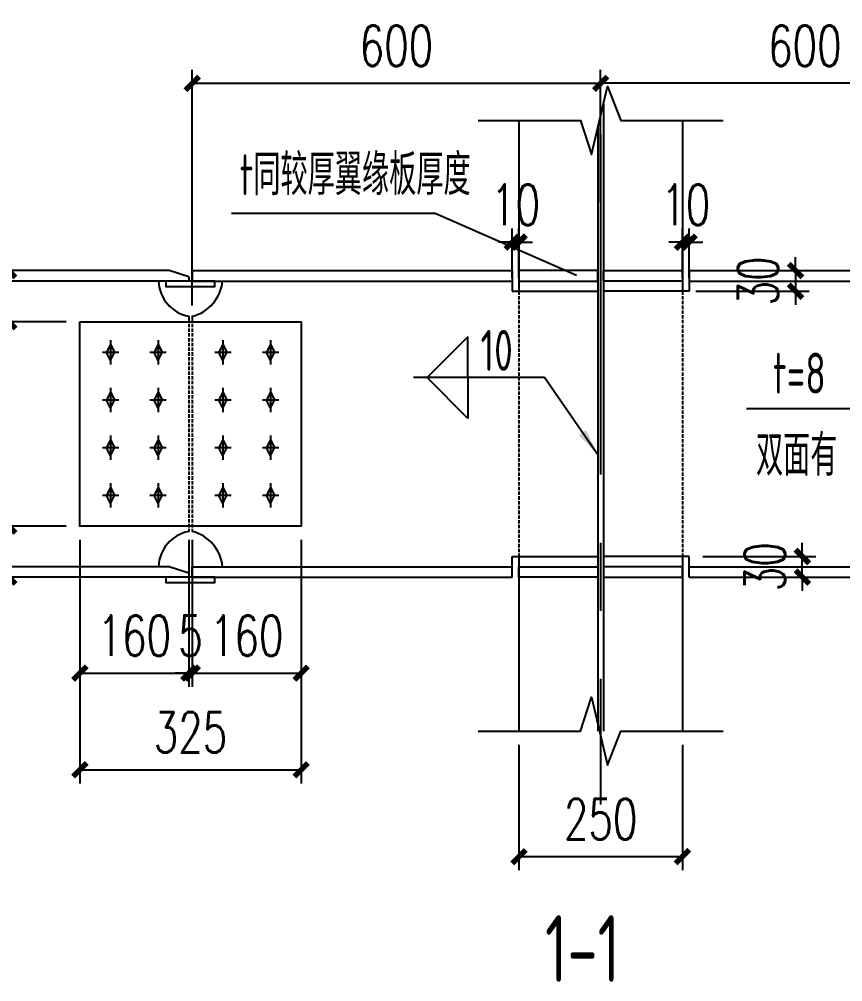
# Model space of a CAD drawing. Extents: x 177291 to 1288761, y 177638 to 322898.
# Drawn here: x 1242193 to 1248242, y 191753 to 198819 of the extents above; entities that cross this region are included whole.
import ezdxf
from ezdxf.enums import TextEntityAlignment as Align

# ---------------------------------------------------------------- set-up
doc = ezdxf.new("R2010")
doc.units = 0
doc.header["$LTSCALE"] = 1000
doc.linetypes.add('0$0$CENTERX2', pattern=[4, 2.5, -0.5, 0.5, -0.5])
doc.linetypes.add('DASH', pattern=[0.35, 0.25, -0.1])
for name, color, linetype in [('AXIS', 3, 'Continuous'), ('BOLT', 251, 'Continuous'), ('DOTE', 1, 'Continuous'), ('GL', 150, 'Continuous'), ('GZ', 50, 'Continuous'), ('PUB_TEXT', 7, 'Continuous'), ('PZ', 202, 'Continuous'), ('TEXT', 7, 'Continuous'), ('WELD', 7, 'Continuous'), ('YCX', 90, 'Continuous')]:
    doc.layers.add(name, color=color, linetype=linetype)
doc.styles.add('_TCH_DIM_T3', font='SIMPLEX', dxfattribs={"width": 0.705882, "bigfont": 'GBCBIG'})
doc.styles.get("Standard").update_dxf_attribs({"font": 'gbenor.shx', "bigfont": 'gbcbig.shx'})
doc.styles.add('标准字体', font='tssdeng.shx', dxfattribs={"width": 0.7, "bigfont": 'tssdchn.shx'})
doc.dimstyles.new('TCH_100_5', dxfattribs={"dimtxt": 297.5, "dimasz": 100, "dimexe": 100, "dimexo": 100, "dimgap": 126.25, "dimtad": 1, "dimdec": 0, "dimlfac": 0.2, "dimzin": 0, "dimdsep": 46, "dimtxsty": '_TCH_DIM_T3', "dimblk": 'ARCHTICK', "dimcen": 0.09, "dimclrd": 126, "dimclre": 126, "dimclrt": 7, "dimazin": 2, "dimtfac": 1, "dimtdec": 0, "dimtix": 1, "dimtmove": 2, "dimatfit": 3, "dimfxl": 1, "dimtolj": 1, "dimtzin": 0, "dimarcsym": 0})
doc.dimstyles.new('TSSD_LEADER_STYLE_200.0', dxfattribs={"dimtxt": 0.18, "dimasz": 200, "dimexe": 0.18, "dimexo": 0.0625, "dimgap": 0.09, "dimtad": 0, "dimtih": 1, "dimtoh": 1, "dimdec": 4, "dimzin": 0, "dimdsep": 46, "dimtxsty": 'Standard', "dimcen": 0.09, "dimadec": 0, "dimazin": 0, "dimtfac": 1, "dimtdec": 4, "dimtofl": 0, "dimtmove": 0, "dimatfit": 3, "dimfxl": 1, "dimtolj": 1, "dimtzin": 0, "dimarcsym": 0})

# ---------------------------------------------------------------- blocks, each defined once
blk = doc.blocks.new('_ArchTick')
at = {"color": 0, "linetype": 'ByBlock', "const_width": 0.4}
blk.add_lwpolyline([(-0.5, -0.5), (0.5, 0.5)], dxfattribs=at)
blk = doc.blocks.new('*D1310')
at = {"layer": 'AXIS', "color": 126, "linetype": 'ByBlock', "lineweight": -2, "transparency": 16777216}
for p, q in [((1246463.4, 197476.8), (1246463.4, 198448.5)), ((1249463.4, 196716.4), (1249463.4, 198448.5)), ((1249463.4, 198348.5), (1246463.4, 198348.5))]:
    blk.add_line(p, q, dxfattribs=at)
at = {"layer": 'Defpoints', "color": 0, "linetype": 'ByBlock', "transparency": 16777216}
for p in [(1246463.4, 198348.5), (1246463.4, 197376.8), (1249463.4, 196616.4)]:
    blk.add_point(p, dxfattribs=at)
at = {"layer": 'AXIS', "color": 126, "linetype": 'ByBlock', "lineweight": -2, "transparency": 16777216, "xscale": 100, "yscale": 100, "zscale": 100, "rotation": 180}
blk.add_blockref('_ArchTick', (1246463.4, 198348.5), dxfattribs=at)
at = {"layer": 'AXIS', "color": 126, "linetype": 'ByBlock', "lineweight": -2, "transparency": 16777216, "xscale": 100, "yscale": 100, "zscale": 100}
blk.add_blockref('_ArchTick', (1249463.4, 198348.5), dxfattribs=at)
at = {"layer": 'AXIS', "color": 7, "linetype": 'ByBlock', "transparency": 16777216, "insert": (1247963.4, 198623.5), "char_height": 297.5, "attachment_point": 5, "style": '_TCH_DIM_T3'}
blk.add_mtext('\\A1;600', dxfattribs=at)
blk = doc.blocks.new('*D1311')
at = {"layer": 'AXIS', "color": 126, "linetype": 'ByBlock', "lineweight": -2, "transparency": 16777216}
for p, q in [((1243463.4, 196716.4), (1243463.4, 198448.5)), ((1246463.4, 197476.8), (1246463.4, 198448.5)), ((1243463.4, 198348.5), (1246463.4, 198348.5))]:
    blk.add_line(p, q, dxfattribs=at)
at = {"layer": 'Defpoints', "color": 0, "linetype": 'ByBlock', "transparency": 16777216}
for p in [(1246463.4, 198348.5), (1246463.4, 197376.8), (1243463.4, 196616.4)]:
    blk.add_point(p, dxfattribs=at)
at = {"layer": 'AXIS', "color": 126, "linetype": 'ByBlock', "lineweight": -2, "transparency": 16777216, "xscale": 100, "yscale": 100, "zscale": 100, "rotation": 180}
blk.add_blockref('_ArchTick', (1243463.4, 198348.5), dxfattribs=at)
at = {"layer": 'AXIS', "color": 126, "linetype": 'ByBlock', "lineweight": -2, "transparency": 16777216, "xscale": 100, "yscale": 100, "zscale": 100}
blk.add_blockref('_ArchTick', (1246463.4, 198348.5), dxfattribs=at)
at = {"layer": 'AXIS', "color": 7, "linetype": 'ByBlock', "transparency": 16777216, "insert": (1244963.4, 198623.5), "char_height": 297.5, "attachment_point": 5, "style": '_TCH_DIM_T3'}
blk.add_mtext('\\A1;600', dxfattribs=at)
blk = doc.blocks.new('*D1312')
at = {"layer": 'AXIS', "color": 126, "linetype": 'ByBlock', "lineweight": -2, "transparency": 16777216}
for p, q in [((1245863.4, 193493.4), (1245863.4, 192571.8)), ((1247063.4, 193493.4), (1247063.4, 192571.8)), ((1245863.4, 192671.8), (1247063.4, 192671.8))]:
    blk.add_line(p, q, dxfattribs=at)
at = {"layer": 'Defpoints', "color": 0, "linetype": 'ByBlock', "transparency": 16777216}
for p in [(1245863.4, 193593.4), (1247063.4, 193593.4), (1247063.4, 192671.8)]:
    blk.add_point(p, dxfattribs=at)
at = {"layer": 'AXIS', "color": 126, "linetype": 'ByBlock', "lineweight": -2, "transparency": 16777216, "xscale": 100, "yscale": 100, "zscale": 100, "rotation": 180}
blk.add_blockref('_ArchTick', (1245863.4, 192671.8), dxfattribs=at)
at = {"layer": 'AXIS', "color": 126, "linetype": 'ByBlock', "lineweight": -2, "transparency": 16777216, "xscale": 100, "yscale": 100, "zscale": 100}
blk.add_blockref('_ArchTick', (1247063.4, 192671.8), dxfattribs=at)
at = {"layer": 'AXIS', "color": 7, "linetype": 'ByBlock', "transparency": 16777216, "insert": (1246463.4, 192946.8), "char_height": 297.5, "attachment_point": 5, "style": '_TCH_DIM_T3'}
blk.add_mtext('\\A1;250', dxfattribs=at)
blk = doc.blocks.new('*D1359')
at = {"layer": 'AXIS', "color": 126, "linetype": 'ByBlock', "lineweight": -2, "transparency": 16777216}
for p, q in [((1242115.3, 196973.4), (1242115.3, 197073.4)), ((1242538.3, 196973.4), (1242015.3, 196973.4)), ((1242115.3, 196598.4), (1242115.3, 196973.4)), ((1242538.3, 196598.4), (1242015.3, 196598.4)), ((1242115.3, 196598.4), (1242115.3, 196498.4))]:
    blk.add_line(p, q, dxfattribs=at)
at = {"layer": 'Defpoints', "color": 0, "linetype": 'ByBlock', "transparency": 16777216}
for p in [(1242115.3, 196973.4), (1242638.3, 196973.4), (1242638.3, 196598.4)]:
    blk.add_point(p, dxfattribs=at)
at = {"layer": 'AXIS', "color": 126, "linetype": 'ByBlock', "lineweight": -2, "transparency": 16777216, "xscale": 100, "yscale": 100, "zscale": 100}
for p, rotation in [((1242115.3, 196973.4), 270), ((1242115.3, 196598.4), 90)]:
    blk.add_blockref('_ArchTick', p, dxfattribs=dict(at, rotation=rotation))
at = {"layer": 'AXIS', "color": 7, "linetype": 'ByBlock', "transparency": 16777216, "insert": (1241840.3, 196785.9), "char_height": 297.5, "attachment_point": 5, "rotation": 90, "style": '_TCH_DIM_T3'}
blk.add_mtext('\\A1;75', dxfattribs=at)
blk = doc.blocks.new('*D1360')
at = {"layer": 'AXIS', "color": 126, "linetype": 'ByBlock', "lineweight": -2, "transparency": 16777216}
for p, q in [((1242538.3, 196598.4), (1242015.3, 196598.4)), ((1242115.3, 196598.4), (1242115.3, 195098.4)), ((1242538.3, 195098.4), (1242015.3, 195098.4))]:
    blk.add_line(p, q, dxfattribs=at)
at = {"layer": 'Defpoints', "color": 0, "linetype": 'ByBlock', "transparency": 16777216}
for p in [(1242638.3, 196598.4), (1242115.3, 195098.4), (1242638.3, 195098.4)]:
    blk.add_point(p, dxfattribs=at)
at = {"layer": 'AXIS', "color": 126, "linetype": 'ByBlock', "lineweight": -2, "transparency": 16777216, "xscale": 100, "yscale": 100, "zscale": 100}
for p, rotation in [((1242115.3, 196598.4), 90), ((1242115.3, 195098.4), 270)]:
    blk.add_blockref('_ArchTick', p, dxfattribs=dict(at, rotation=rotation))
at = {"layer": 'AXIS', "color": 7, "linetype": 'ByBlock', "transparency": 16777216, "insert": (1241840.3, 195848.4), "char_height": 297.5, "attachment_point": 5, "rotation": 90, "style": '_TCH_DIM_T3'}
blk.add_mtext('\\A1;300', dxfattribs=at)
blk = doc.blocks.new('*D1361')
at = {"layer": 'AXIS', "color": 126, "linetype": 'ByBlock', "lineweight": -2, "transparency": 16777216}
for p, q in [((1242115.3, 195098.4), (1242115.3, 195198.4)), ((1242538.3, 195098.4), (1242015.3, 195098.4)), ((1242115.3, 195098.4), (1242115.3, 194723.4)), ((1242538.3, 194723.4), (1242015.3, 194723.4)), ((1242115.3, 194723.4), (1242115.3, 194623.4))]:
    blk.add_line(p, q, dxfattribs=at)
at = {"layer": 'Defpoints', "color": 0, "linetype": 'ByBlock', "transparency": 16777216}
for p in [(1242638.3, 195098.4), (1242115.3, 194723.4), (1242638.3, 194723.4)]:
    blk.add_point(p, dxfattribs=at)
at = {"layer": 'AXIS', "color": 126, "linetype": 'ByBlock', "lineweight": -2, "transparency": 16777216, "xscale": 100, "yscale": 100, "zscale": 100}
for p, rotation in [((1242115.3, 195098.4), 270), ((1242115.3, 194723.4), 90)]:
    blk.add_blockref('_ArchTick', p, dxfattribs=dict(at, rotation=rotation))
at = {"layer": 'AXIS', "color": 7, "linetype": 'ByBlock', "transparency": 16777216, "insert": (1241840.3, 194910.9), "char_height": 297.5, "attachment_point": 5, "rotation": 90, "style": '_TCH_DIM_T3'}
blk.add_mtext('\\A1;75', dxfattribs=at)
blk = doc.blocks.new('*D1362')
at = {"layer": 'AXIS', "color": 126, "linetype": 'ByBlock', "lineweight": -2, "transparency": 16777216}
for p, q in [((1242638.3, 194998.4), (1242638.3, 193918.6)), ((1243438.3, 194998.4), (1243438.3, 193918.6)), ((1242638.3, 194018.6), (1243438.3, 194018.6))]:
    blk.add_line(p, q, dxfattribs=at)
at = {"layer": 'Defpoints', "color": 0, "linetype": 'ByBlock', "transparency": 16777216}
for p in [(1242638.3, 195098.4), (1243438.3, 195098.4), (1243438.3, 194018.6)]:
    blk.add_point(p, dxfattribs=at)
at = {"layer": 'AXIS', "color": 126, "linetype": 'ByBlock', "lineweight": -2, "transparency": 16777216, "xscale": 100, "yscale": 100, "zscale": 100, "rotation": 180}
blk.add_blockref('_ArchTick', (1242638.3, 194018.6), dxfattribs=at)
at = {"layer": 'AXIS', "color": 126, "linetype": 'ByBlock', "lineweight": -2, "transparency": 16777216, "xscale": 100, "yscale": 100, "zscale": 100}
blk.add_blockref('_ArchTick', (1243438.3, 194018.6), dxfattribs=at)
at = {"layer": 'AXIS', "color": 7, "linetype": 'ByBlock', "transparency": 16777216, "insert": (1243038.3, 194293.6), "char_height": 297.5, "attachment_point": 5, "style": '_TCH_DIM_T3'}
blk.add_mtext('\\A1;160', dxfattribs=at)
blk = doc.blocks.new('*D1363')
at = {"layer": 'AXIS', "color": 126, "linetype": 'ByBlock', "lineweight": -2, "transparency": 16777216}
for p, q in [((1243438.3, 194957.9), (1243438.3, 193918.6)), ((1243463.4, 194957.9), (1243463.4, 193918.6)), ((1243438.3, 194018.6), (1243338.3, 194018.6)), ((1243438.3, 194018.6), (1243463.4, 194018.6)), ((1243463.4, 194018.6), (1243563.4, 194018.6))]:
    blk.add_line(p, q, dxfattribs=at)
at = {"layer": 'Defpoints', "color": 0, "linetype": 'ByBlock', "transparency": 16777216}
for p in [(1243438.3, 195057.9), (1243463.4, 195057.9), (1243463.4, 194018.6)]:
    blk.add_point(p, dxfattribs=at)
at = {"layer": 'AXIS', "color": 126, "linetype": 'ByBlock', "lineweight": -2, "transparency": 16777216, "xscale": 100, "yscale": 100, "zscale": 100}
blk.add_blockref('_ArchTick', (1243438.3, 194018.6), dxfattribs=at)
at = {"layer": 'AXIS', "color": 126, "linetype": 'ByBlock', "lineweight": -2, "transparency": 16777216, "xscale": 100, "yscale": 100, "zscale": 100, "rotation": 180}
blk.add_blockref('_ArchTick', (1243463.4, 194018.6), dxfattribs=at)
at = {"layer": 'AXIS', "color": 7, "linetype": 'ByBlock', "transparency": 16777216, "insert": (1243450.9, 194293.6), "char_height": 297.5, "attachment_point": 5, "style": '_TCH_DIM_T3'}
blk.add_mtext('\\A1;5', dxfattribs=at)
blk = doc.blocks.new('*D1364')
at = {"layer": 'AXIS', "color": 126, "linetype": 'ByBlock', "lineweight": -2, "transparency": 16777216}
for p, q in [((1243463.4, 194998.4), (1243463.4, 193918.6)), ((1244263.4, 194998.4), (1244263.4, 193918.6)), ((1243463.4, 194018.6), (1244263.4, 194018.6))]:
    blk.add_line(p, q, dxfattribs=at)
at = {"layer": 'Defpoints', "color": 0, "linetype": 'ByBlock', "transparency": 16777216}
for p in [(1243463.4, 195098.4), (1244263.4, 195098.4), (1244263.4, 194018.6)]:
    blk.add_point(p, dxfattribs=at)
at = {"layer": 'AXIS', "color": 126, "linetype": 'ByBlock', "lineweight": -2, "transparency": 16777216, "xscale": 100, "yscale": 100, "zscale": 100, "rotation": 180}
blk.add_blockref('_ArchTick', (1243463.4, 194018.6), dxfattribs=at)
at = {"layer": 'AXIS', "color": 126, "linetype": 'ByBlock', "lineweight": -2, "transparency": 16777216, "xscale": 100, "yscale": 100, "zscale": 100}
blk.add_blockref('_ArchTick', (1244263.4, 194018.6), dxfattribs=at)
at = {"layer": 'AXIS', "color": 7, "linetype": 'ByBlock', "transparency": 16777216, "insert": (1243863.4, 194293.6), "char_height": 297.5, "attachment_point": 5, "style": '_TCH_DIM_T3'}
blk.add_mtext('\\A1;160', dxfattribs=at)
blk = doc.blocks.new('*D1365')
at = {"layer": 'AXIS', "color": 126, "linetype": 'ByBlock', "lineweight": -2, "transparency": 16777216}
for p, q in [((1242638.3, 194998.4), (1242638.3, 193209.2)), ((1244263.4, 194998.4), (1244263.4, 193209.2)), ((1242638.3, 193309.2), (1244263.4, 193309.2))]:
    blk.add_line(p, q, dxfattribs=at)
at = {"layer": 'Defpoints', "color": 0, "linetype": 'ByBlock', "transparency": 16777216}
for p in [(1242638.3, 195098.4), (1244263.4, 195098.4), (1244263.4, 193309.2)]:
    blk.add_point(p, dxfattribs=at)
at = {"layer": 'AXIS', "color": 126, "linetype": 'ByBlock', "lineweight": -2, "transparency": 16777216, "xscale": 100, "yscale": 100, "zscale": 100, "rotation": 180}
blk.add_blockref('_ArchTick', (1242638.3, 193309.2), dxfattribs=at)
at = {"layer": 'AXIS', "color": 126, "linetype": 'ByBlock', "lineweight": -2, "transparency": 16777216, "xscale": 100, "yscale": 100, "zscale": 100}
blk.add_blockref('_ArchTick', (1244263.4, 193309.2), dxfattribs=at)
at = {"layer": 'AXIS', "color": 7, "linetype": 'ByBlock', "transparency": 16777216, "insert": (1243450.9, 193584.2), "char_height": 297.5, "attachment_point": 5, "style": '_TCH_DIM_T3'}
blk.add_mtext('\\A1;325', dxfattribs=at)
blk = doc.blocks.new('*D1366')
at = {"layer": 'AXIS', "color": 126, "linetype": 'ByBlock', "lineweight": -2, "ltscale": 0.1, "transparency": 16777216}
for p, q in [((1247894.6, 196973.4), (1247894.6, 197073.4)), ((1247163.4, 196973.4), (1247994.6, 196973.4)), ((1247894.6, 196973.4), (1247894.6, 196821.7)), ((1247163.4, 196821.7), (1247994.6, 196821.7)), ((1247894.6, 196821.7), (1247894.6, 196721.7))]:
    blk.add_line(p, q, dxfattribs=at)
at = {"layer": 'Defpoints', "color": 0, "linetype": 'ByBlock', "ltscale": 0.1, "transparency": 16777216}
for p in [(1247063.4, 196973.4), (1247063.4, 196821.7), (1247894.6, 196821.7)]:
    blk.add_point(p, dxfattribs=at)
at = {"layer": 'AXIS', "color": 126, "linetype": 'ByBlock', "lineweight": -2, "ltscale": 0.1, "transparency": 16777216, "xscale": 100, "yscale": 100, "zscale": 100}
for p, rotation in [((1247894.6, 196973.4), 270), ((1247894.6, 196821.7), 90)]:
    blk.add_blockref('_ArchTick', p, dxfattribs=dict(at, rotation=rotation))
at = {"layer": 'AXIS', "color": 7, "linetype": 'ByBlock', "ltscale": 0.1, "transparency": 16777216, "insert": (1247619.6, 196897.5), "char_height": 297.5, "attachment_point": 5, "rotation": 90, "style": '_TCH_DIM_T3'}
blk.add_mtext('\\A1;30', dxfattribs=at)
blk = doc.blocks.new('*D1367')
at = {"layer": 'AXIS', "color": 126, "linetype": 'ByBlock', "lineweight": -2, "ltscale": 0.1, "transparency": 16777216}
for p, q in [((1247944.6, 194875), (1247944.6, 194975)), ((1247213.4, 194875), (1248044.6, 194875)), ((1247944.6, 194723.4), (1247944.6, 194875)), ((1247213.4, 194723.4), (1248044.6, 194723.4)), ((1247944.6, 194723.4), (1247944.6, 194623.4))]:
    blk.add_line(p, q, dxfattribs=at)
at = {"layer": 'Defpoints', "color": 0, "linetype": 'ByBlock', "ltscale": 0.1, "transparency": 16777216}
for p in [(1247113.4, 194875), (1247944.6, 194875), (1247113.4, 194723.4)]:
    blk.add_point(p, dxfattribs=at)
at = {"layer": 'AXIS', "color": 126, "linetype": 'ByBlock', "lineweight": -2, "ltscale": 0.1, "transparency": 16777216, "xscale": 100, "yscale": 100, "zscale": 100}
for p, rotation in [((1247944.6, 194875), 270), ((1247944.6, 194723.4), 90)]:
    blk.add_blockref('_ArchTick', p, dxfattribs=dict(at, rotation=rotation))
at = {"layer": 'AXIS', "color": 7, "linetype": 'ByBlock', "ltscale": 0.1, "transparency": 16777216, "insert": (1247669.6, 194799.2), "char_height": 297.5, "attachment_point": 5, "rotation": 90, "style": '_TCH_DIM_T3'}
blk.add_mtext('\\A1;30', dxfattribs=at)
blk = doc.blocks.new('_WELD004')
at = {"color": 0, "linetype": 'ByBlock'}
for p, q in [((0, 1), (1, 0)), ((0, 0), (0, 1))]:
    blk.add_line(p, q, dxfattribs=at)
blk = doc.blocks.new('*D1368')
at = {"layer": 'AXIS', "color": 126, "linetype": 'ByBlock', "lineweight": -2, "ltscale": 0.1, "transparency": 16777216}
for p, q in [((1247063.4, 196921.7), (1247063.4, 197282.1)), ((1247113.4, 196921.7), (1247113.4, 197282.1)), ((1247063.4, 197182.1), (1246963.4, 197182.1)), ((1247113.4, 197182.1), (1247063.4, 197182.1)), ((1247113.4, 197182.1), (1247213.4, 197182.1))]:
    blk.add_line(p, q, dxfattribs=at)
at = {"layer": 'Defpoints', "color": 0, "linetype": 'ByBlock', "ltscale": 0.1, "transparency": 16777216}
for p in [(1247063.4, 197182.1), (1247063.4, 196821.7), (1247113.4, 196821.7)]:
    blk.add_point(p, dxfattribs=at)
at = {"layer": 'AXIS', "color": 126, "linetype": 'ByBlock', "lineweight": -2, "ltscale": 0.1, "transparency": 16777216, "xscale": 100, "yscale": 100, "zscale": 100}
blk.add_blockref('_ArchTick', (1247063.4, 197182.1), dxfattribs=at)
at = {"layer": 'AXIS', "color": 126, "linetype": 'ByBlock', "lineweight": -2, "ltscale": 0.1, "transparency": 16777216, "xscale": 100, "yscale": 100, "zscale": 100, "rotation": 180}
blk.add_blockref('_ArchTick', (1247113.4, 197182.1), dxfattribs=at)
at = {"layer": 'AXIS', "color": 7, "linetype": 'ByBlock', "ltscale": 0.1, "transparency": 16777216, "insert": (1247088.4, 197457.1), "char_height": 297.5, "attachment_point": 5, "style": '_TCH_DIM_T3'}
blk.add_mtext('\\A1;10', dxfattribs=at)
blk = doc.blocks.new('*D1369')
at = {"layer": 'AXIS', "color": 126, "linetype": 'ByBlock', "lineweight": -2, "ltscale": 0.1, "transparency": 16777216}
for p, q in [((1245813.4, 196921.7), (1245813.4, 197282.1)), ((1245863.4, 196921.7), (1245863.4, 197282.1)), ((1245813.4, 197182.1), (1245713.4, 197182.1)), ((1245813.4, 197182.1), (1245863.4, 197182.1)), ((1245863.4, 197182.1), (1245963.4, 197182.1))]:
    blk.add_line(p, q, dxfattribs=at)
at = {"layer": 'Defpoints', "color": 0, "linetype": 'ByBlock', "ltscale": 0.1, "transparency": 16777216}
for p in [(1245863.4, 197182.1), (1245813.4, 196821.7), (1245863.4, 196821.7)]:
    blk.add_point(p, dxfattribs=at)
at = {"layer": 'AXIS', "color": 126, "linetype": 'ByBlock', "lineweight": -2, "ltscale": 0.1, "transparency": 16777216, "xscale": 100, "yscale": 100, "zscale": 100}
blk.add_blockref('_ArchTick', (1245813.4, 197182.1), dxfattribs=at)
at = {"layer": 'AXIS', "color": 126, "linetype": 'ByBlock', "lineweight": -2, "ltscale": 0.1, "transparency": 16777216, "xscale": 100, "yscale": 100, "zscale": 100, "rotation": 180}
blk.add_blockref('_ArchTick', (1245863.4, 197182.1), dxfattribs=at)
at = {"layer": 'AXIS', "color": 7, "linetype": 'ByBlock', "ltscale": 0.1, "transparency": 16777216, "insert": (1245838.4, 197457.1), "char_height": 297.5, "attachment_point": 5, "style": '_TCH_DIM_T3'}
blk.add_mtext('\\A1;10', dxfattribs=at)

msp = doc.modelspace()

# ---------------------------------------------------------------- hatches: boundary and pattern name
at = {"layer": 'BOLT'}
for points in [[(1242863.27, 196433.38), (1242893.27, 196373.38), (1242863.27, 196313.38), (1242833.27, 196373.38)], [(1243213.27, 196433.38), (1243243.27, 196373.38), (1243213.27, 196313.38), (1243183.27, 196373.38)], [(1243688.44, 196433.38), (1243718.44, 196373.38), (1243688.44, 196313.38), (1243658.44, 196373.38)], [(1244038.44, 196433.38), (1244068.44, 196373.38), (1244038.44, 196313.38), (1244008.44, 196373.38)], [(1242863.27, 196083.38), (1242893.27, 196023.38), (1242863.27, 195963.38), (1242833.27, 196023.38)], [(1243213.27, 196083.38), (1243243.27, 196023.38), (1243213.27, 195963.38), (1243183.27, 196023.38)], [(1243688.44, 196083.38), (1243718.44, 196023.38), (1243688.44, 195963.38), (1243658.44, 196023.38)], [(1244038.44, 196083.38), (1244068.44, 196023.38), (1244038.44, 195963.38), (1244008.44, 196023.38)], [(1242863.27, 195733.38), (1242893.27, 195673.38), (1242863.27, 195613.38), (1242833.27, 195673.38)], [(1243213.27, 195733.38), (1243243.27, 195673.38), (1243213.27, 195613.38), (1243183.27, 195673.38)], [(1243688.44, 195733.38), (1243718.44, 195673.38), (1243688.44, 195613.38), (1243658.44, 195673.38)], [(1244038.44, 195733.38), (1244068.44, 195673.38), (1244038.44, 195613.38), (1244008.44, 195673.38)], [(1242863.27, 195383.38), (1242893.27, 195323.38), (1242863.27, 195263.38), (1242833.27, 195323.38)], [(1243213.27, 195383.38), (1243243.27, 195323.38), (1243213.27, 195263.38), (1243183.27, 195323.38)], [(1243688.44, 195383.38), (1243718.44, 195323.38), (1243688.44, 195263.38), (1243658.44, 195323.38)], [(1244038.44, 195383.38), (1244068.44, 195323.38), (1244038.44, 195263.38), (1244008.44, 195323.38)]]:
    msp.add_hatch(color=256, dxfattribs=at).paths.add_polyline_path(points)

# ---------------------------------------------------------------- linework, layer by layer
for p, q in [((1242863.27, 196433.38), (1242833.27, 196373.38)), ((1242863.27, 196463.38), (1242863.27, 196283.38)), ((1242863.27, 196433.38), (1242893.27, 196373.38)), ((1243213.27, 196433.38), (1243183.27, 196373.38)), ((1243213.27, 196463.38), (1243213.27, 196283.38)), ((1243213.27, 196433.38), (1243243.27, 196373.38)), ((1243688.44, 196433.38), (1243658.44, 196373.38)), ((1243688.44, 196463.38), (1243688.44, 196283.38)), ((1243688.44, 196433.38), (1243718.44, 196373.38)), ((1244038.44, 196433.38), (1244008.44, 196373.38)), ((1244038.44, 196463.38), (1244038.44, 196283.38)), ((1244038.44, 196433.38), (1244068.44, 196373.38)), ((1242923.27, 196373.38), (1242803.27, 196373.38)), ((1242863.27, 196313.38), (1242833.27, 196373.38)), ((1242863.27, 196313.38), (1242893.27, 196373.38)), ((1243273.27, 196373.38), (1243153.27, 196373.38)), ((1243213.27, 196313.38), (1243183.27, 196373.38)), ((1243213.27, 196313.38), (1243243.27, 196373.38)), ((1243748.44, 196373.38), (1243628.44, 196373.38)), ((1243688.44, 196313.38), (1243658.44, 196373.38)), ((1243688.44, 196313.38), (1243718.44, 196373.38)), ((1244098.44, 196373.38), (1243978.44, 196373.38)), ((1244038.44, 196313.38), (1244008.44, 196373.38)), ((1244038.44, 196313.38), (1244068.44, 196373.38)), ((1242863.27, 196083.38), (1242833.27, 196023.38)), ((1242863.27, 196113.38), (1242863.27, 195933.38)), ((1242863.27, 196083.38), (1242893.27, 196023.38)), ((1243213.27, 196083.38), (1243183.27, 196023.38)), ((1243213.27, 196113.38), (1243213.27, 195933.38)), ((1243213.27, 196083.38), (1243243.27, 196023.38)), ((1243688.44, 196083.38), (1243658.44, 196023.38)), ((1243688.44, 196113.38), (1243688.44, 195933.38)), ((1243688.44, 196083.38), (1243718.44, 196023.38)), ((1244038.44, 196083.38), (1244008.44, 196023.38)), ((1244038.44, 196113.38), (1244038.44, 195933.38)), ((1244038.44, 196083.38), (1244068.44, 196023.38)), ((1242923.27, 196023.38), (1242803.27, 196023.38)), ((1242863.27, 195963.38), (1242833.27, 196023.38)), ((1242863.27, 195963.38), (1242893.27, 196023.38)), ((1243273.27, 196023.38), (1243153.27, 196023.38)), ((1243213.27, 195963.38), (1243183.27, 196023.38)), ((1243213.27, 195963.38), (1243243.27, 196023.38)), ((1243748.44, 196023.38), (1243628.44, 196023.38)), ((1243688.44, 195963.38), (1243658.44, 196023.38)), ((1243688.44, 195963.38), (1243718.44, 196023.38)), ((1244098.44, 196023.38), (1243978.44, 196023.38)), ((1244038.44, 195963.38), (1244008.44, 196023.38)), ((1244038.44, 195963.38), (1244068.44, 196023.38)), ((1242863.27, 195733.38), (1242833.27, 195673.38)), ((1242863.27, 195763.38), (1242863.27, 195583.38)), ((1242863.27, 195733.38), (1242893.27, 195673.38)), ((1243213.27, 195733.38), (1243183.27, 195673.38)), ((1243213.27, 195763.38), (1243213.27, 195583.38)), ((1243213.27, 195733.38), (1243243.27, 195673.38)), ((1243688.44, 195733.38), (1243658.44, 195673.38)), ((1243688.44, 195763.38), (1243688.44, 195583.38)), ((1243688.44, 195733.38), (1243718.44, 195673.38)), ((1244038.44, 195733.38), (1244008.44, 195673.38)), ((1244038.44, 195763.38), (1244038.44, 195583.38)), ((1244038.44, 195733.38), (1244068.44, 195673.38)), ((1242923.27, 195673.38), (1242803.27, 195673.38)), ((1242863.27, 195613.38), (1242833.27, 195673.38)), ((1242863.27, 195613.38), (1242893.27, 195673.38)), ((1243273.27, 195673.38), (1243153.27, 195673.38)), ((1243213.27, 195613.38), (1243183.27, 195673.38)), ((1243213.27, 195613.38), (1243243.27, 195673.38)), ((1243748.44, 195673.38), (1243628.44, 195673.38)), ((1243688.44, 195613.38), (1243658.44, 195673.38)), ((1243688.44, 195613.38), (1243718.44, 195673.38)), ((1244098.44, 195673.38), (1243978.44, 195673.38)), ((1244038.44, 195613.38), (1244008.44, 195673.38)), ((1244038.44, 195613.38), (1244068.44, 195673.38)), ((1242863.27, 195383.38), (1242833.27, 195323.38)), ((1242863.27, 195413.38), (1242863.27, 195233.38)), ((1242863.27, 195383.38), (1242893.27, 195323.38)), ((1243213.27, 195383.38), (1243183.27, 195323.38)), ((1243213.27, 195413.38), (1243213.27, 195233.38)), ((1243213.27, 195383.38), (1243243.27, 195323.38)), ((1243688.44, 195383.38), (1243658.44, 195323.38)), ((1243688.44, 195413.38), (1243688.44, 195233.38)), ((1243688.44, 195383.38), (1243718.44, 195323.38)), ((1244038.44, 195383.38), (1244008.44, 195323.38)), ((1244038.44, 195413.38), (1244038.44, 195233.38)), ((1244038.44, 195383.38), (1244068.44, 195323.38)), ((1242923.27, 195323.38), (1242803.27, 195323.38)), ((1242863.27, 195263.38), (1242833.27, 195323.38)), ((1242863.27, 195263.38), (1242893.27, 195323.38)), ((1243273.27, 195323.38), (1243153.27, 195323.38)), ((1243213.27, 195263.38), (1243183.27, 195323.38)), ((1243213.27, 195263.38), (1243243.27, 195323.38)), ((1243748.44, 195323.38), (1243628.44, 195323.38)), ((1243688.44, 195263.38), (1243658.44, 195323.38)), ((1243688.44, 195263.38), (1243718.44, 195323.38)), ((1244098.44, 195323.38), (1243978.44, 195323.38)), ((1244038.44, 195263.38), (1244008.44, 195323.38)), ((1244038.44, 195263.38), (1244068.44, 195323.38))]:
    msp.add_line(p, q, dxfattribs=at)
at = {"layer": 'DOTE', "color": 8, "linetype": '0$0$CENTERX2'}
msp.add_line((1246463.44, 197976.29), (1246463.44, 193053.71), dxfattribs=at)
at = {"layer": 'GL'}
for p, q in [((1243294.04, 196973.38), (1240339.17, 196973.38)), ((1243438.44, 196926.81), (1243294.04, 196973.38)), ((1243438.44, 196926.81), (1243438.44, 196896.71)), ((1243438.44, 196896.71), (1240339.17, 196896.71)), ((1243438.27, 196637.91), (1243438.27, 196618.74)), ((1243294.04, 194800.05), (1240339.17, 194800.05)), ((1243438.44, 194753.48), (1243294.04, 194800.05)), ((1243438.44, 194753.48), (1243438.44, 194723.38)), ((1243438.44, 194723.38), (1240339.17, 194723.38))]:
    msp.add_line(p, q, dxfattribs=at)
for points in [[(1243268.63, 196896.71), (1243268.63, 196856.71), (1243630.11, 196856.71), (1243630.11, 196896.71)], [(1243268.63, 194723.38), (1243268.63, 194683.38), (1243630.11, 194683.38), (1243630.11, 194723.38)]]:
    msp.add_lwpolyline(points, close=True, dxfattribs=at)
for centre, start, end in [((1243490.02, 196907.98), 182.347732, 259.1882), ((1243490.02, 194788.78), 100.8118, 177.652268)]:
    msp.add_arc(centre, 274.95, start, end, dxfattribs=at)
at = {"layer": 'GZ'}
for p, q in [((1246483.44, 198198.12), (1246483.44, 193593.39)), ((1245863.44, 198076.7), (1245863.44, 196821.71)), ((1247063.44, 198076.7), (1247063.44, 196821.71)), ((1246443.44, 198029.3), (1246443.44, 193593.39)), ((1243463.44, 196973.38), (1245813.44, 196973.38)), ((1243463.44, 196973.38), (1243463.44, 196896.71)), ((1245813.44, 196973.38), (1245813.44, 196821.71)), ((1247113.44, 196973.38), (1249463.44, 196973.38)), ((1247113.44, 196973.38), (1247113.44, 196821.71)), ((1243463.44, 196896.71), (1245813.44, 196896.71)), ((1247113.44, 196896.71), (1249463.44, 196896.71)), ((1245813.44, 196821.71), (1246443.44, 196821.71)), ((1247113.44, 196821.71), (1246483.44, 196821.71)), ((1243463.44, 196637.91), (1243463.44, 196618.74)), ((1245813.44, 194723.38), (1245813.44, 194875.05)), ((1245813.44, 194875.05), (1246443.44, 194875.05)), ((1245863.44, 194875.05), (1245863.44, 193593.39)), ((1247113.44, 194875.05), (1246483.44, 194875.05)), ((1247063.44, 194875.05), (1247063.44, 193593.39)), ((1247113.44, 194723.38), (1247113.44, 194875.05)), ((1243463.44, 194800.05), (1245813.44, 194800.05)), ((1243463.44, 194723.38), (1243463.44, 194800.05)), ((1247113.44, 194800.05), (1249463.44, 194800.05)), ((1243463.44, 194723.38), (1245813.44, 194723.38)), ((1247113.44, 194723.38), (1249463.44, 194723.38))]:
    msp.add_line(p, q, dxfattribs=at)
at = {"layer": 'GZ', "linetype": 'DASH', "ltscale": 0.1}
for p, q in [((1245863.44, 196821.71), (1245863.44, 194875.05)), ((1247063.44, 196821.71), (1247063.44, 194875.05)), ((1243463.44, 196618.74), (1243463.44, 195057.94))]:
    msp.add_line(p, q, dxfattribs=at)
at = {"layer": 'GZ', "color": 5, "linetype": 'DASH', "ltscale": 0.1}
msp.add_line((1243438.27, 196618.74), (1243438.27, 195057.94), dxfattribs=at)
at = {"layer": 'GZ'}
for points in [[(1245563.44, 198076.7), (1245863.44, 198076.7), (1246315.44, 198076.7), (1246395.44, 197826.7), (1246513.76, 198326.08), (1246611.44, 198076.7), (1247063.44, 198076.7), (1247363.44, 198076.7)], [(1245563.44, 193593.39), (1245863.44, 193593.39), (1246315.44, 193593.39), (1246395.44, 193843.39), (1246513.76, 193344.02), (1246611.44, 193593.39), (1247063.44, 193593.39), (1247363.44, 193593.39)]]:
    msp.add_lwpolyline(points, dxfattribs=at)
for centre, start, end in [((1243392.41, 196923.36), 283.973859, 354.80269), ((1243392.41, 194773.4), 5.19731, 76.026141)]:
    msp.add_arc(centre, 294.16, start, end, dxfattribs=at)
at = {"layer": 'PZ'}
for points in [[(1245863.44, 196896.71), (1246443.44, 196896.71), (1246443.44, 196973.38), (1245863.44, 196973.38)], [(1247063.44, 196896.71), (1246483.44, 196896.71), (1246483.44, 196973.38), (1247063.44, 196973.38)], [(1242638.27, 196598.38), (1244263.44, 196598.38), (1244263.44, 195098.38), (1242638.27, 195098.38)], [(1245863.44, 194800.05), (1246443.44, 194800.05), (1246443.44, 194723.38), (1245863.44, 194723.38)], [(1247063.44, 194800.05), (1246483.44, 194800.05), (1246483.44, 194723.38), (1247063.44, 194723.38)]]:
    msp.add_lwpolyline(points, close=True, dxfattribs=at)
at = {"layer": 'WELD'}
msp.add_line((1246050.32, 196187.85), (1245088.53, 196187.85), dxfattribs=at)
at = {"layer": 'YCX'}
for p, q in [((1243752.35, 197394.7), (1245246.86, 197394.7)), ((1245246.86, 197394.7), (1246285.31, 196940.78)), ((1248292.58, 195957.92), (1247535.08, 195957.92))]:
    msp.add_line(p, q, dxfattribs=at)

# ---------------------------------------------------------------- block references
at = {"layer": 'WELD', "xscale": -300, "yscale": 300, "zscale": 300}
msp.add_blockref('_WELD004', (1245488.53, 196187.85), dxfattribs=at)
at = {"layer": 'WELD', "xscale": 300, "yscale": 300, "zscale": 300, "rotation": 180}
msp.add_blockref('_WELD004', (1245488.53, 196187.85), dxfattribs=at)

# ---------------------------------------------------------------- texts
at = {"layer": 'PUB_TEXT', "style": '标准字体', "width": 0.7}
msp.add_text('1-1', height=490, dxfattribs=at).set_placement((1246055.07, 191751.5))
at = {"layer": 'TEXT', "style": '标准字体', "width": 0.7}
for s, p in [('t同较厚翼缘板厚度', (1244659.47, 197437.62)), ('t=8', (1247922.66, 195980.72)), ('双面有', (1247903.58, 195377.46))]:
    msp.add_text(s, height=300, dxfattribs=at).set_placement(p, align=Align.BOTTOM_CENTER)
msp.add_text('10', height=300, dxfattribs=at).set_placement((1245580.84, 196237.85))

# ---------------------------------------------------------------- dimensions: what is measured, and where the dimension line sits
at = {"layer": 'AXIS', "linetype": 'ByBlock'}
for base, p1, p2, picture, middle in [((1246463.44, 198348.54), (1243463.44, 196616.44), (1246463.44, 197376.78), '*D1311', (1244963.44, 198623.54)), ((1243438.27, 194018.58), (1242638.27, 195098.38), (1243438.27, 195098.38), '*D1362', (1243038.27, 194293.58)), ((1244263.44, 193309.22), (1242638.27, 195098.38), (1244263.44, 195098.38), '*D1365', (1243450.86, 193584.22)), ((1244263.44, 194018.58), (1243463.44, 195098.38), (1244263.44, 195098.38), '*D1364', (1243863.44, 194293.58)), ((1243463.44, 194018.58), (1243438.27, 195057.94), (1243463.44, 195057.94), '*D1363', (1243450.86, 194293.58))]:
    dim = msp.add_linear_dim(base=base, p1=p1, p2=p2, dimstyle='TCH_100_5', dxfattribs=at)
    dim.commit()
    dim.dimension.update_dxf_attribs({"geometry": picture, "text_midpoint": middle})
for base, p1, p2, angle, picture, middle in [((1246463.44, 198348.54), (1249463.44, 196616.44), (1246463.44, 197376.78), 180, '*D1310', (1247963.44, 198623.54)), ((1242115.31, 196973.38), (1242638.27, 196598.38), (1242638.27, 196973.38), 90, '*D1359', (1241840.31, 196785.88)), ((1242115.31, 195098.38), (1242638.27, 196598.38), (1242638.27, 195098.38), 90, '*D1360', (1241840.31, 195848.38)), ((1242115.31, 194723.38), (1242638.27, 195098.38), (1242638.27, 194723.38), 90, '*D1361', (1241840.31, 194910.88))]:
    dim = msp.add_linear_dim(base=base, p1=p1, p2=p2, angle=angle, dimstyle='TCH_100_5', dxfattribs=at)
    dim.commit()
    dim.dimension.update_dxf_attribs({"geometry": picture, "text_midpoint": middle})
at = {"layer": 'AXIS', "linetype": 'ByBlock', "ltscale": 0.1}
for base, p1, p2, angle, picture, middle in [((1245863.44, 197182.12), (1245813.44, 196821.71), (1245863.44, 196821.71), 180, '*D1369', (1245838.44, 197457.12)), ((1247894.56, 196821.71), (1247063.44, 196973.38), (1247063.44, 196821.71), 90, '*D1366', (1247619.56, 196897.55)), ((1247944.56, 194875.05), (1247113.44, 194723.38), (1247113.44, 194875.05), 270, '*D1367', (1247669.56, 194799.21))]:
    dim = msp.add_linear_dim(base=base, p1=p1, p2=p2, angle=angle, dimstyle='TCH_100_5', dxfattribs=at)
    dim.commit()
    dim.dimension.update_dxf_attribs({"geometry": picture, "text_midpoint": middle})
dim = msp.add_linear_dim(base=(1247063.44, 197182.12), p1=(1247113.44, 196821.71), p2=(1247063.44, 196821.71), dimstyle='TCH_100_5', dxfattribs=at)
dim.commit()
dim.dimension.update_dxf_attribs({"geometry": '*D1368', "text_midpoint": (1247088.44, 197457.12)})
at = {"layer": 'AXIS', "linetype": 'ByBlock'}
dim = msp.add_linear_dim(base=(1247063.44, 192671.77), p1=(1245863.44, 193593.39), p2=(1247063.44, 193593.39), text='250', dimstyle='TCH_100_5', dxfattribs=at)
dim.commit()
dim.dimension.update_dxf_attribs({"geometry": '*D1312', "text_midpoint": (1246463.44, 192946.77)})

# ---------------------------------------------------------------- leaders
at = {"layer": 'WELD'}
msp.add_leader([(1246443.44, 195620.3), (1246050.32, 196187.85)], dimstyle='TSSD_LEADER_STYLE_200.0', dxfattribs=at)

doc.saveas('drawing.dxf')
